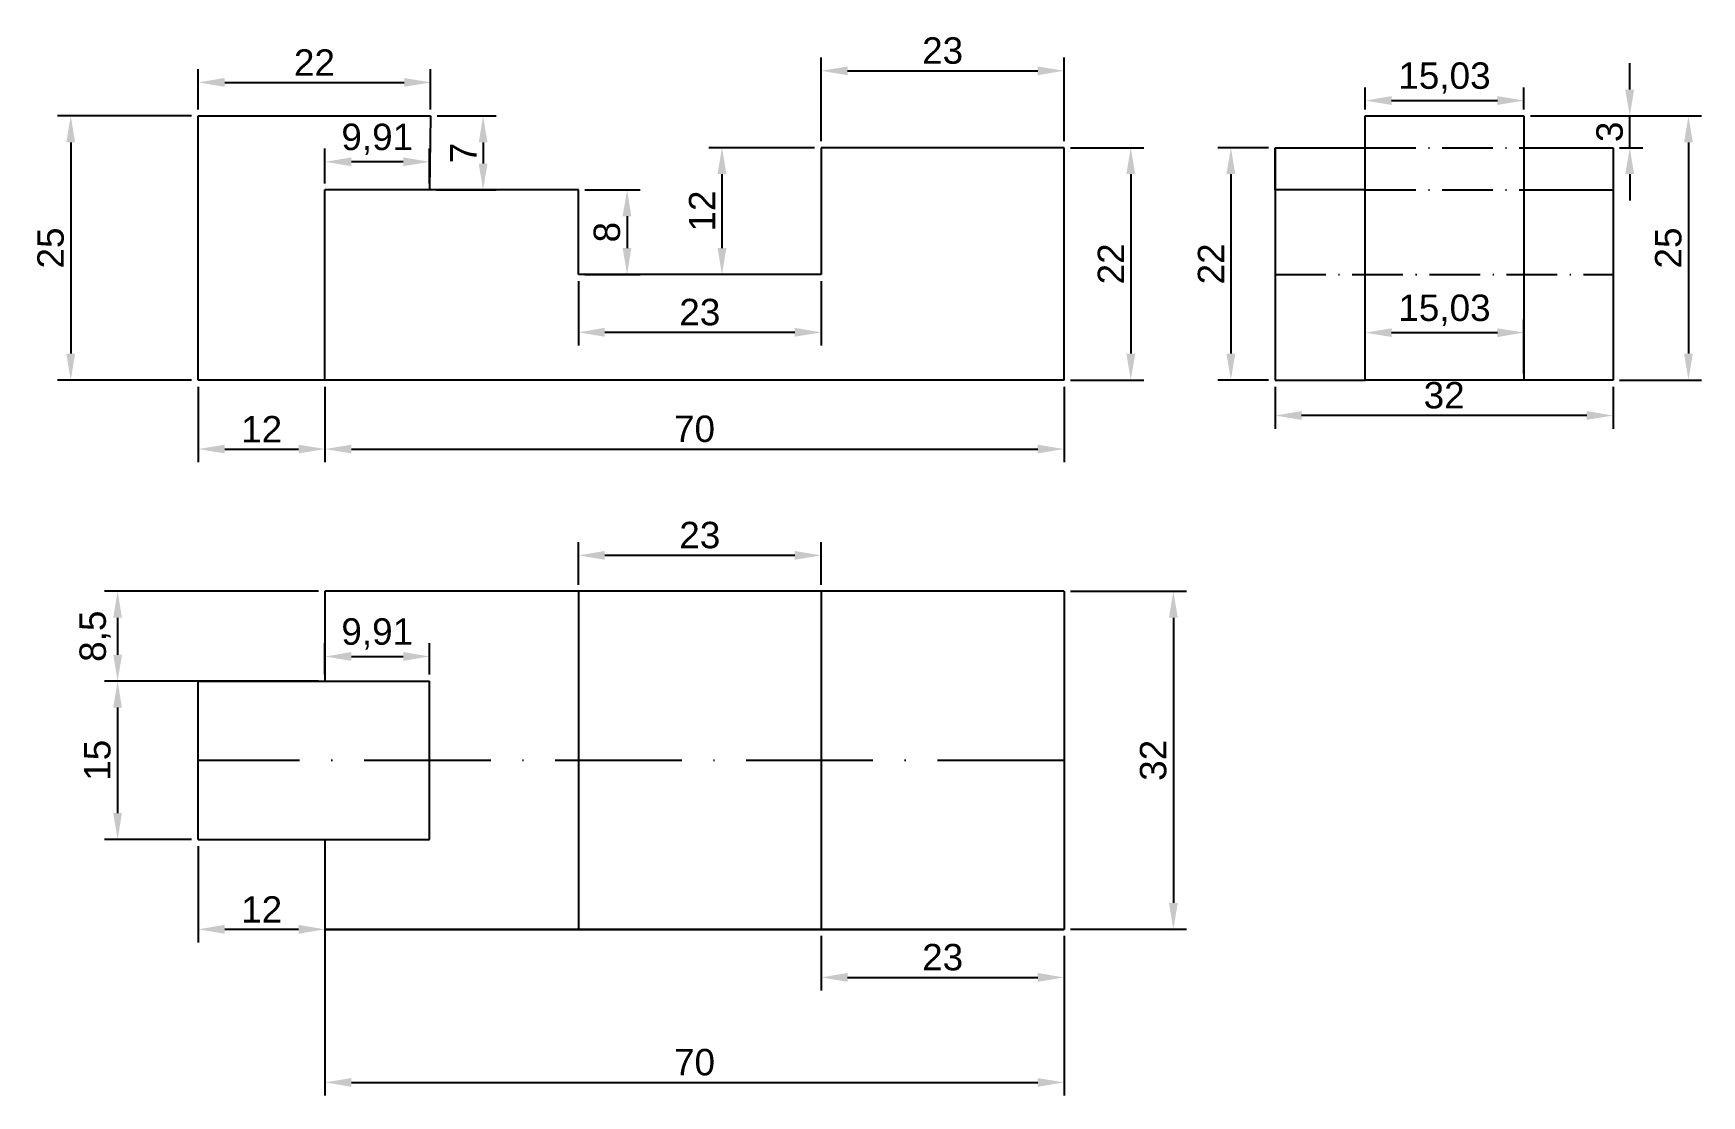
# Model space of a CAD drawing. Header units: millimetres. Extents: x 2231 to 2389, y 2084 to 2184.
import ezdxf

# ---------------------------------------------------------------- set-up
doc = ezdxf.new("R2010")
doc.units = ezdxf.units.MM
doc.linetypes.add('ACAD_ISO04W100', pattern=[30, 24, -3, 0, -3])
doc.linetypes.add('ACAD_ISO10W100', pattern=[18, 12, -3, 0, -3])
doc.layers.add('Cotas', color=5, linetype='Continuous')
doc.layers.add('Ocultas', color=7, linetype='ACAD_ISO04W100', transparency=0.45)
doc.layers.add('Trazos', color=7, linetype='Continuous', lineweight=30)
doc.styles.get("Standard").update_dxf_attribs({"font": 'arial.ttf'})
doc.dimstyles.new('ISO-25', dxfattribs={"dimtxt": 2.5, "dimasz": 2.5, "dimexe": 1.25, "dimexo": 0.625, "dimtad": 1, "dimtxsty": 'Standard', "dimcen": 2.5, "dimadec": 0, "dimazin": 0, "dimtfac": 1, "dimtmove": 0, "dimatfit": 3, "dimfxl": 1, "dimarcsym": 0})

# ---------------------------------------------------------------- blocks, each defined once
blk = doc.blocks.new('*D0')
at = {"layer": 'Cotas', "color": 0, "lineweight": -2, "transparency": 16777216}
for p, q in [((2246.27, 2176.52), (2233.57, 2176.52)), ((2234.82, 2174.02), (2234.82, 2154.02)), ((2246.27, 2151.52), (2233.57, 2151.52))]:
    blk.add_line(p, q, dxfattribs=at)
at = {"layer": 'Cotas', "color": 0, "transparency": 16777216}
for points in [[(2234.4, 2174.02), (2235.24, 2174.02), (2234.82, 2176.52)], [(2234.4, 2154.02), (2235.24, 2154.02), (2234.82, 2151.52)]]:
    blk.add_solid(points, dxfattribs=at)
at = {"layer": 'Defpoints', "color": 0, "transparency": 16777216}
for p in [(2246.9, 2176.52), (2234.82, 2151.52), (2246.9, 2151.52)]:
    blk.add_point(p, dxfattribs=at)
at = {"layer": 'Cotas', "color": 0, "transparency": 16777216, "insert": (2232.92, 2164.02), "char_height": 2.5, "attachment_point": 5, "rotation": 90}
blk.add_mtext('25', dxfattribs=at)
blk = doc.blocks.new('*D1')
at = {"layer": 'Cotas', "color": 0, "lineweight": -2, "transparency": 16777216}
for p, q in [((2329.52, 2173.52), (2336.47, 2173.52)), ((2335.22, 2171.02), (2335.22, 2154.02)), ((2329.52, 2151.52), (2336.47, 2151.52))]:
    blk.add_line(p, q, dxfattribs=at)
at = {"layer": 'Cotas', "color": 0, "transparency": 16777216}
for points in [[(2334.8, 2171.02), (2335.64, 2171.02), (2335.22, 2173.52)], [(2334.8, 2154.02), (2335.64, 2154.02), (2335.22, 2151.52)]]:
    blk.add_solid(points, dxfattribs=at)
at = {"layer": 'Defpoints', "color": 0, "transparency": 16777216}
for p in [(2328.9, 2173.52), (2328.9, 2151.52), (2335.22, 2151.52)]:
    blk.add_point(p, dxfattribs=at)
at = {"layer": 'Cotas', "color": 0, "transparency": 16777216, "insert": (2333.34, 2162.52), "char_height": 2.5, "attachment_point": 5, "rotation": 90}
blk.add_mtext('22', dxfattribs=at)
blk = doc.blocks.new('*D2')
at = {"layer": 'Cotas', "color": 0, "lineweight": -2, "transparency": 16777216}
for p, q in [((2305.27, 2173.52), (2295.25, 2173.52)), ((2296.5, 2171.02), (2296.5, 2164.02)), ((2305.27, 2161.52), (2295.25, 2161.52))]:
    blk.add_line(p, q, dxfattribs=at)
at = {"layer": 'Cotas', "color": 0, "transparency": 16777216}
for points in [[(2296.08, 2171.02), (2296.92, 2171.02), (2296.5, 2173.52)], [(2296.08, 2164.02), (2296.92, 2164.02), (2296.5, 2161.52)]]:
    blk.add_solid(points, dxfattribs=at)
at = {"layer": 'Defpoints', "color": 0, "transparency": 16777216}
for p in [(2305.9, 2173.52), (2296.5, 2161.52), (2305.9, 2161.52)]:
    blk.add_point(p, dxfattribs=at)
at = {"layer": 'Cotas', "color": 0, "transparency": 16777216, "insert": (2294.62, 2167.52), "char_height": 2.5, "attachment_point": 5, "rotation": 90}
blk.add_mtext('12', dxfattribs=at)
blk = doc.blocks.new('*D3')
at = {"layer": 'Cotas', "color": 0, "lineweight": -2, "transparency": 16777216}
for p, q in [((2283.52, 2169.52), (2288.76, 2169.52)), ((2287.51, 2167.02), (2287.51, 2164.02)), ((2283.52, 2161.52), (2288.76, 2161.52))]:
    blk.add_line(p, q, dxfattribs=at)
at = {"layer": 'Cotas', "color": 0, "transparency": 16777216}
for points in [[(2287.09, 2167.02), (2287.92, 2167.02), (2287.51, 2169.52)], [(2287.09, 2164.02), (2287.92, 2164.02), (2287.51, 2161.52)]]:
    blk.add_solid(points, dxfattribs=at)
at = {"layer": 'Defpoints', "color": 0, "transparency": 16777216}
for p in [(2282.9, 2169.52), (2282.9, 2161.52), (2287.51, 2161.52)]:
    blk.add_point(p, dxfattribs=at)
at = {"layer": 'Cotas', "color": 0, "transparency": 16777216, "insert": (2285.61, 2165.52), "char_height": 2.5, "attachment_point": 5, "rotation": 90}
blk.add_mtext('8', dxfattribs=at)
blk = doc.blocks.new('*D4')
at = {"layer": 'Cotas', "color": 0, "lineweight": -2, "transparency": 16777216}
for p, q in [((2269.52, 2176.52), (2275.12, 2176.52)), ((2273.87, 2174.02), (2273.87, 2172.02)), ((2269.44, 2169.52), (2275.12, 2169.52))]:
    blk.add_line(p, q, dxfattribs=at)
at = {"layer": 'Cotas', "color": 0, "transparency": 16777216}
for points in [[(2273.46, 2174.02), (2274.29, 2174.02), (2273.87, 2176.52)], [(2273.46, 2172.02), (2274.29, 2172.02), (2273.87, 2169.52)]]:
    blk.add_solid(points, dxfattribs=at)
at = {"layer": 'Defpoints', "color": 0, "transparency": 16777216}
for p in [(2268.9, 2176.52), (2268.81, 2169.52), (2273.87, 2169.52)]:
    blk.add_point(p, dxfattribs=at)
at = {"layer": 'Cotas', "color": 0, "transparency": 16777216, "insert": (2272, 2173.02), "char_height": 2.5, "attachment_point": 5, "rotation": 90}
blk.add_mtext('7', dxfattribs=at)
blk = doc.blocks.new('*D5')
at = {"layer": 'Cotas', "color": 0, "lineweight": -2, "transparency": 16777216}
for p, q in [((2246.9, 2150.89), (2246.9, 2143.74)), ((2258.9, 2150.89), (2258.9, 2143.74)), ((2249.4, 2144.99), (2256.4, 2144.99))]:
    blk.add_line(p, q, dxfattribs=at)
at = {"layer": 'Cotas', "color": 0, "transparency": 16777216}
for points in [[(2249.4, 2145.4), (2249.4, 2144.57), (2246.9, 2144.99)], [(2256.4, 2145.4), (2256.4, 2144.57), (2258.9, 2144.99)]]:
    blk.add_solid(points, dxfattribs=at)
at = {"layer": 'Defpoints', "color": 0, "transparency": 16777216}
for p in [(2246.9, 2151.52), (2258.9, 2151.52), (2258.9, 2144.99)]:
    blk.add_point(p, dxfattribs=at)
at = {"layer": 'Cotas', "color": 0, "transparency": 16777216, "insert": (2252.9, 2146.87), "char_height": 2.5, "attachment_point": 5}
blk.add_mtext('12', dxfattribs=at)
blk = doc.blocks.new('*D6')
at = {"layer": 'Cotas', "color": 0, "lineweight": -2, "transparency": 16777216}
for p, q in [((2258.9, 2150.89), (2258.9, 2143.74)), ((2328.9, 2150.89), (2328.9, 2143.74)), ((2261.4, 2144.99), (2326.4, 2144.99))]:
    blk.add_line(p, q, dxfattribs=at)
at = {"layer": 'Cotas', "color": 0, "transparency": 16777216}
for points in [[(2261.4, 2145.4), (2261.4, 2144.57), (2258.9, 2144.99)], [(2326.4, 2145.4), (2326.4, 2144.57), (2328.9, 2144.99)]]:
    blk.add_solid(points, dxfattribs=at)
at = {"layer": 'Defpoints', "color": 0, "transparency": 16777216}
for p in [(2258.9, 2151.52), (2328.9, 2151.52), (2328.9, 2144.99)]:
    blk.add_point(p, dxfattribs=at)
at = {"layer": 'Cotas', "color": 0, "transparency": 16777216, "insert": (2293.9, 2146.89), "char_height": 2.5, "attachment_point": 5}
blk.add_mtext('70', dxfattribs=at)
blk = doc.blocks.new('*D7')
at = {"layer": 'Cotas', "color": 0, "lineweight": -2, "transparency": 16777216}
for p, q in [((2258.9, 2170.14), (2258.9, 2173.43)), ((2268.81, 2170.14), (2268.81, 2173.43)), ((2266.31, 2172.18), (2261.4, 2172.18))]:
    blk.add_line(p, q, dxfattribs=at)
at = {"layer": 'Cotas', "color": 0, "transparency": 16777216}
for points in [[(2261.4, 2172.6), (2261.4, 2171.77), (2258.9, 2172.18)], [(2266.31, 2172.6), (2266.31, 2171.77), (2268.81, 2172.18)]]:
    blk.add_solid(points, dxfattribs=at)
at = {"layer": 'Defpoints', "color": 0, "transparency": 16777216}
for p in [(2258.9, 2172.18), (2258.9, 2169.52), (2268.81, 2169.52)]:
    blk.add_point(p, dxfattribs=at)
at = {"layer": 'Cotas', "color": 0, "transparency": 16777216, "insert": (2263.85, 2174.31), "char_height": 2.5, "attachment_point": 5}
blk.add_mtext('9,91', dxfattribs=at)
blk = doc.blocks.new('*D8')
at = {"layer": 'Cotas', "color": 0, "lineweight": -2, "transparency": 16777216}
for p, q in [((2246.9, 2177.14), (2246.9, 2180.95)), ((2268.9, 2177.14), (2268.9, 2180.95)), ((2249.4, 2179.7), (2266.4, 2179.7))]:
    blk.add_line(p, q, dxfattribs=at)
at = {"layer": 'Cotas', "color": 0, "transparency": 16777216}
for points in [[(2249.4, 2180.12), (2249.4, 2179.28), (2246.9, 2179.7)], [(2266.4, 2180.12), (2266.4, 2179.28), (2268.9, 2179.7)]]:
    blk.add_solid(points, dxfattribs=at)
at = {"layer": 'Defpoints', "color": 0, "transparency": 16777216}
for p in [(2268.9, 2179.7), (2246.9, 2176.52), (2268.9, 2176.52)]:
    blk.add_point(p, dxfattribs=at)
at = {"layer": 'Cotas', "color": 0, "transparency": 16777216, "insert": (2257.9, 2181.58), "char_height": 2.5, "attachment_point": 5}
blk.add_mtext('22', dxfattribs=at)
blk = doc.blocks.new('*D9')
at = {"layer": 'Cotas', "color": 0, "lineweight": -2, "transparency": 16777216}
for p, q in [((2305.9, 2174.14), (2305.9, 2182.05)), ((2308.4, 2180.8), (2326.4, 2180.8)), ((2328.9, 2174.14), (2328.9, 2182.05))]:
    blk.add_line(p, q, dxfattribs=at)
at = {"layer": 'Cotas', "color": 0, "transparency": 16777216}
for points in [[(2308.4, 2181.21), (2308.4, 2180.38), (2305.9, 2180.8)], [(2326.4, 2181.21), (2326.4, 2180.38), (2328.9, 2180.8)]]:
    blk.add_solid(points, dxfattribs=at)
at = {"layer": 'Defpoints', "color": 0, "transparency": 16777216}
for p in [(2328.9, 2180.8), (2305.9, 2173.52), (2328.9, 2173.52)]:
    blk.add_point(p, dxfattribs=at)
at = {"layer": 'Cotas', "color": 0, "transparency": 16777216, "insert": (2317.4, 2182.7), "char_height": 2.5, "attachment_point": 5}
blk.add_mtext('23', dxfattribs=at)
blk = doc.blocks.new('*D10')
at = {"layer": 'Cotas', "color": 0, "lineweight": -2, "transparency": 16777216}
for p, q in [((2282.9, 2160.89), (2282.9, 2154.79)), ((2305.9, 2160.89), (2305.9, 2154.79)), ((2285.4, 2156.04), (2303.4, 2156.04))]:
    blk.add_line(p, q, dxfattribs=at)
at = {"layer": 'Cotas', "color": 0, "transparency": 16777216}
for points in [[(2285.4, 2156.46), (2285.4, 2155.62), (2282.9, 2156.04)], [(2303.4, 2156.46), (2303.4, 2155.62), (2305.9, 2156.04)]]:
    blk.add_solid(points, dxfattribs=at)
at = {"layer": 'Defpoints', "color": 0, "transparency": 16777216}
for p in [(2282.9, 2161.52), (2305.9, 2161.52), (2305.9, 2156.04)]:
    blk.add_point(p, dxfattribs=at)
at = {"layer": 'Cotas', "color": 0, "transparency": 16777216, "insert": (2294.4, 2157.94), "char_height": 2.5, "attachment_point": 5}
blk.add_mtext('23', dxfattribs=at)
blk = doc.blocks.new('*D11')
at = {"layer": 'Cotas', "color": 0, "lineweight": -2, "transparency": 16777216}
for p, q in [((2348.27, 2173.52), (2343.45, 2173.52)), ((2344.7, 2171.02), (2344.7, 2154.02)), ((2348.27, 2151.52), (2343.45, 2151.52))]:
    blk.add_line(p, q, dxfattribs=at)
at = {"layer": 'Cotas', "color": 0, "transparency": 16777216}
for points in [[(2344.28, 2171.02), (2345.12, 2171.02), (2344.7, 2173.52)], [(2344.28, 2154.02), (2345.12, 2154.02), (2344.7, 2151.52)]]:
    blk.add_solid(points, dxfattribs=at)
at = {"layer": 'Defpoints', "color": 0, "transparency": 16777216}
for p in [(2348.9, 2173.52), (2344.7, 2151.52), (2348.9, 2151.52)]:
    blk.add_point(p, dxfattribs=at)
at = {"layer": 'Cotas', "color": 0, "transparency": 16777216, "insert": (2342.82, 2162.52), "char_height": 2.5, "attachment_point": 5, "rotation": 90}
blk.add_mtext('22', dxfattribs=at)
blk = doc.blocks.new('*D12')
at = {"layer": 'Cotas', "color": 0, "lineweight": -2, "transparency": 16777216}
for p, q in [((2357.42, 2177.14), (2357.42, 2179.23)), ((2372.45, 2177.14), (2372.45, 2179.23)), ((2359.92, 2177.98), (2369.95, 2177.98))]:
    blk.add_line(p, q, dxfattribs=at)
at = {"layer": 'Cotas', "color": 0, "transparency": 16777216}
for points in [[(2359.92, 2178.4), (2359.92, 2177.56), (2357.42, 2177.98)], [(2369.95, 2178.4), (2369.95, 2177.56), (2372.45, 2177.98)]]:
    blk.add_solid(points, dxfattribs=at)
at = {"layer": 'Defpoints', "color": 0, "transparency": 16777216}
for p in [(2372.45, 2177.98), (2357.42, 2176.52), (2372.45, 2176.52)]:
    blk.add_point(p, dxfattribs=at)
at = {"layer": 'Cotas', "color": 0, "transparency": 16777216, "insert": (2364.93, 2180.11), "char_height": 2.5, "attachment_point": 5}
blk.add_mtext('15,03', dxfattribs=at)
blk = doc.blocks.new('*D13')
at = {"layer": 'Cotas', "color": 0, "lineweight": -2, "transparency": 16777216}
for p, q in [((2373.07, 2176.52), (2389.29, 2176.52)), ((2388.04, 2174.02), (2388.04, 2154.02)), ((2381.52, 2151.52), (2389.29, 2151.52))]:
    blk.add_line(p, q, dxfattribs=at)
at = {"layer": 'Cotas', "color": 0, "transparency": 16777216}
for points in [[(2387.62, 2174.02), (2388.45, 2174.02), (2388.04, 2176.52)], [(2387.62, 2154.02), (2388.45, 2154.02), (2388.04, 2151.52)]]:
    blk.add_solid(points, dxfattribs=at)
at = {"layer": 'Defpoints', "color": 0, "transparency": 16777216}
for p in [(2372.45, 2176.52), (2380.9, 2151.52), (2388.04, 2151.52)]:
    blk.add_point(p, dxfattribs=at)
at = {"layer": 'Cotas', "color": 0, "transparency": 16777216, "insert": (2386.14, 2164.02), "char_height": 2.5, "attachment_point": 5, "rotation": 90}
blk.add_mtext('25', dxfattribs=at)
blk = doc.blocks.new('*D14')
at = {"layer": 'Cotas', "color": 0, "lineweight": -2, "transparency": 16777216}
for p, q in [((2382.48, 2179.02), (2382.48, 2181.52)), ((2373.07, 2176.52), (2383.73, 2176.52)), ((2382.48, 2173.52), (2382.48, 2176.52)), ((2381.52, 2173.52), (2383.73, 2173.52)), ((2382.48, 2171.02), (2382.48, 2168.52))]:
    blk.add_line(p, q, dxfattribs=at)
at = {"layer": 'Cotas', "color": 0, "transparency": 16777216}
for points in [[(2382.06, 2179.02), (2382.89, 2179.02), (2382.48, 2176.52)], [(2382.06, 2171.02), (2382.89, 2171.02), (2382.48, 2173.52)]]:
    blk.add_solid(points, dxfattribs=at)
at = {"layer": 'Defpoints', "color": 0, "transparency": 16777216}
for p in [(2372.45, 2176.52), (2382.48, 2176.52), (2380.9, 2173.52)]:
    blk.add_point(p, dxfattribs=at)
at = {"layer": 'Cotas', "color": 0, "transparency": 16777216, "insert": (2380.58, 2175.02), "char_height": 2.5, "attachment_point": 5, "rotation": 90}
blk.add_mtext('3', dxfattribs=at)
blk = doc.blocks.new('*D15')
at = {"layer": 'Cotas', "color": 0, "lineweight": -2, "transparency": 16777216}
for p, q in [((2348.9, 2150.89), (2348.9, 2146.91)), ((2380.9, 2150.89), (2380.9, 2146.91)), ((2378.4, 2148.16), (2351.4, 2148.16))]:
    blk.add_line(p, q, dxfattribs=at)
at = {"layer": 'Cotas', "color": 0, "transparency": 16777216}
for points in [[(2351.4, 2148.58), (2351.4, 2147.75), (2348.9, 2148.16)], [(2378.4, 2148.58), (2378.4, 2147.75), (2380.9, 2148.16)]]:
    blk.add_solid(points, dxfattribs=at)
at = {"layer": 'Defpoints', "color": 0, "transparency": 16777216}
for p in [(2348.9, 2151.52), (2380.9, 2151.52), (2348.9, 2148.16)]:
    blk.add_point(p, dxfattribs=at)
at = {"layer": 'Cotas', "color": 0, "transparency": 16777216, "insert": (2364.9, 2150.07), "char_height": 2.5, "attachment_point": 5}
blk.add_mtext('32', dxfattribs=at)
blk = doc.blocks.new('*D16')
at = {"layer": 'Cotas', "color": 0, "lineweight": -2, "transparency": 16777216}
for p, q in [((2357.42, 2152.14), (2357.42, 2157.26)), ((2372.45, 2152.14), (2372.45, 2157.26)), ((2359.92, 2156.01), (2369.95, 2156.01))]:
    blk.add_line(p, q, dxfattribs=at)
at = {"layer": 'Cotas', "color": 0, "transparency": 16777216}
for points in [[(2359.92, 2156.42), (2359.92, 2155.59), (2357.42, 2156.01)], [(2369.95, 2156.42), (2369.95, 2155.59), (2372.45, 2156.01)]]:
    blk.add_solid(points, dxfattribs=at)
at = {"layer": 'Defpoints', "color": 0, "transparency": 16777216}
for p in [(2372.45, 2156.01), (2357.42, 2151.52), (2372.45, 2151.52)]:
    blk.add_point(p, dxfattribs=at)
at = {"layer": 'Cotas', "color": 0, "transparency": 16777216, "insert": (2364.93, 2158.13), "char_height": 2.5, "attachment_point": 5}
blk.add_mtext('15,03', dxfattribs=at)
blk = doc.blocks.new('*D17')
at = {"layer": 'Cotas', "color": 0, "lineweight": -2, "transparency": 16777216}
for p, q in [((2246.27, 2123.02), (2238.01, 2123.02)), ((2239.26, 2120.52), (2239.26, 2110.52)), ((2246.27, 2108.02), (2238.01, 2108.02))]:
    blk.add_line(p, q, dxfattribs=at)
at = {"layer": 'Cotas', "color": 0, "transparency": 16777216}
for points in [[(2238.84, 2120.52), (2239.67, 2120.52), (2239.26, 2123.02)], [(2238.84, 2110.52), (2239.67, 2110.52), (2239.26, 2108.02)]]:
    blk.add_solid(points, dxfattribs=at)
at = {"layer": 'Defpoints', "color": 0, "transparency": 16777216}
for p in [(2246.9, 2123.02), (2239.26, 2108.02), (2246.9, 2108.02)]:
    blk.add_point(p, dxfattribs=at)
at = {"layer": 'Cotas', "color": 0, "transparency": 16777216, "insert": (2237.35, 2115.52), "char_height": 2.5, "attachment_point": 5, "rotation": 90}
blk.add_mtext('15', dxfattribs=at)
blk = doc.blocks.new('*D18')
at = {"layer": 'Cotas', "color": 0, "lineweight": -2, "transparency": 16777216}
for p, q in [((2246.9, 2107.39), (2246.9, 2098.27)), ((2258.9, 2107.39), (2258.9, 2098.27)), ((2249.4, 2099.52), (2256.4, 2099.52))]:
    blk.add_line(p, q, dxfattribs=at)
at = {"layer": 'Cotas', "color": 0, "transparency": 16777216}
for points in [[(2249.4, 2099.94), (2249.4, 2099.1), (2246.9, 2099.52)], [(2256.4, 2099.94), (2256.4, 2099.1), (2258.9, 2099.52)]]:
    blk.add_solid(points, dxfattribs=at)
at = {"layer": 'Defpoints', "color": 0, "transparency": 16777216}
for p in [(2246.9, 2108.02), (2258.9, 2108.02), (2258.9, 2099.52)]:
    blk.add_point(p, dxfattribs=at)
at = {"layer": 'Cotas', "color": 0, "transparency": 16777216, "insert": (2252.9, 2101.4), "char_height": 2.5, "attachment_point": 5}
blk.add_mtext('12', dxfattribs=at)
blk = doc.blocks.new('*D19')
at = {"layer": 'Cotas', "color": 0, "lineweight": -2, "transparency": 16777216}
for p, q in [((2258.27, 2131.52), (2238.01, 2131.52)), ((2239.26, 2129.02), (2239.26, 2125.52)), ((2258.27, 2123.02), (2238.01, 2123.02))]:
    blk.add_line(p, q, dxfattribs=at)
at = {"layer": 'Cotas', "color": 0, "transparency": 16777216}
for points in [[(2238.84, 2129.02), (2239.67, 2129.02), (2239.26, 2131.52)], [(2238.84, 2125.52), (2239.67, 2125.52), (2239.26, 2123.02)]]:
    blk.add_solid(points, dxfattribs=at)
at = {"layer": 'Defpoints', "color": 0, "transparency": 16777216}
for p in [(2258.9, 2131.52), (2239.26, 2123.02), (2258.9, 2123.02)]:
    blk.add_point(p, dxfattribs=at)
at = {"layer": 'Cotas', "color": 0, "transparency": 16777216, "insert": (2237.13, 2127.27), "char_height": 2.5, "attachment_point": 5, "rotation": 90}
blk.add_mtext('8,5', dxfattribs=at)
blk = doc.blocks.new('*D20')
at = {"layer": 'Cotas', "color": 0, "lineweight": -2, "transparency": 16777216}
for p, q in [((2258.9, 2098.89), (2258.9, 2083.78)), ((2328.9, 2098.89), (2328.9, 2083.78)), ((2261.4, 2085.03), (2326.4, 2085.03))]:
    blk.add_line(p, q, dxfattribs=at)
at = {"layer": 'Cotas', "color": 0, "transparency": 16777216}
for points in [[(2261.4, 2085.44), (2261.4, 2084.61), (2258.9, 2085.03)], [(2326.4, 2085.44), (2326.4, 2084.61), (2328.9, 2085.03)]]:
    blk.add_solid(points, dxfattribs=at)
at = {"layer": 'Defpoints', "color": 0, "transparency": 16777216}
for p in [(2258.9, 2099.52), (2328.9, 2099.52), (2328.9, 2085.03)]:
    blk.add_point(p, dxfattribs=at)
at = {"layer": 'Cotas', "color": 0, "transparency": 16777216, "insert": (2293.9, 2086.93), "char_height": 2.5, "attachment_point": 5}
blk.add_mtext('70', dxfattribs=at)
blk = doc.blocks.new('*D21')
at = {"layer": 'Cotas', "color": 0, "lineweight": -2, "transparency": 16777216}
for p, q in [((2282.9, 2132.14), (2282.9, 2136.17)), ((2303.4, 2134.92), (2285.4, 2134.92)), ((2305.9, 2132.14), (2305.9, 2136.17))]:
    blk.add_line(p, q, dxfattribs=at)
at = {"layer": 'Cotas', "color": 0, "transparency": 16777216}
for points in [[(2285.4, 2135.34), (2285.4, 2134.51), (2282.9, 2134.92)], [(2303.4, 2135.34), (2303.4, 2134.51), (2305.9, 2134.92)]]:
    blk.add_solid(points, dxfattribs=at)
at = {"layer": 'Defpoints', "color": 0, "transparency": 16777216}
for p in [(2282.9, 2134.92), (2282.9, 2131.52), (2305.9, 2131.52)]:
    blk.add_point(p, dxfattribs=at)
at = {"layer": 'Cotas', "color": 0, "transparency": 16777216, "insert": (2294.4, 2136.83), "char_height": 2.5, "attachment_point": 5}
blk.add_mtext('23', dxfattribs=at)
blk = doc.blocks.new('*D22')
at = {"layer": 'Cotas', "color": 0, "lineweight": -2, "transparency": 16777216}
for p, q in [((2305.9, 2098.89), (2305.9, 2093.72)), ((2328.9, 2098.89), (2328.9, 2093.72)), ((2308.4, 2094.97), (2326.4, 2094.97))]:
    blk.add_line(p, q, dxfattribs=at)
at = {"layer": 'Cotas', "color": 0, "transparency": 16777216}
for points in [[(2308.4, 2095.39), (2308.4, 2094.55), (2305.9, 2094.97)], [(2326.4, 2095.39), (2326.4, 2094.55), (2328.9, 2094.97)]]:
    blk.add_solid(points, dxfattribs=at)
at = {"layer": 'Defpoints', "color": 0, "transparency": 16777216}
for p in [(2305.9, 2099.52), (2328.9, 2099.52), (2328.9, 2094.97)]:
    blk.add_point(p, dxfattribs=at)
at = {"layer": 'Cotas', "color": 0, "transparency": 16777216, "insert": (2317.4, 2096.87), "char_height": 2.5, "attachment_point": 5}
blk.add_mtext('23', dxfattribs=at)
blk = doc.blocks.new('*D23')
at = {"layer": 'Cotas', "color": 0, "lineweight": -2, "transparency": 16777216}
for p, q in [((2258.9, 2123.64), (2258.9, 2126.6)), ((2261.4, 2125.35), (2266.31, 2125.35)), ((2268.81, 2123.64), (2268.81, 2126.6))]:
    blk.add_line(p, q, dxfattribs=at)
at = {"layer": 'Cotas', "color": 0, "transparency": 16777216}
for points in [[(2261.4, 2125.77), (2261.4, 2124.94), (2258.9, 2125.35)], [(2266.31, 2125.77), (2266.31, 2124.94), (2268.81, 2125.35)]]:
    blk.add_solid(points, dxfattribs=at)
at = {"layer": 'Defpoints', "color": 0, "transparency": 16777216}
for p in [(2268.81, 2125.35), (2258.9, 2123.02), (2268.81, 2123.02)]:
    blk.add_point(p, dxfattribs=at)
at = {"layer": 'Cotas', "color": 0, "transparency": 16777216, "insert": (2263.85, 2127.48), "char_height": 2.5, "attachment_point": 5}
blk.add_mtext('9,91', dxfattribs=at)
blk = doc.blocks.new('*D24')
at = {"layer": 'Cotas', "color": 0, "lineweight": -2, "transparency": 16777216}
for p, q in [((2329.52, 2131.52), (2340.5, 2131.52)), ((2339.25, 2129.02), (2339.25, 2102.02)), ((2329.52, 2099.52), (2340.5, 2099.52))]:
    blk.add_line(p, q, dxfattribs=at)
at = {"layer": 'Cotas', "color": 0, "transparency": 16777216}
for points in [[(2338.83, 2129.02), (2339.67, 2129.02), (2339.25, 2131.52)], [(2338.83, 2102.02), (2339.67, 2102.02), (2339.25, 2099.52)]]:
    blk.add_solid(points, dxfattribs=at)
at = {"layer": 'Defpoints', "color": 0, "transparency": 16777216}
for p in [(2328.9, 2131.52), (2328.9, 2099.52), (2339.25, 2099.52)]:
    blk.add_point(p, dxfattribs=at)
at = {"layer": 'Cotas', "color": 0, "transparency": 16777216, "insert": (2337.35, 2115.52), "char_height": 2.5, "attachment_point": 5, "rotation": 90}
blk.add_mtext('32', dxfattribs=at)

msp = doc.modelspace()

# ---------------------------------------------------------------- linework, layer by layer
for p, q in [((2246.898, 2151.519), (2246.898, 2176.519)), ((2328.898, 2173.519), (2305.898, 2173.519)), ((2305.898, 2173.519), (2305.898, 2161.519)), ((2328.898, 2151.519), (2328.898, 2173.519)), ((2258.898, 2151.519), (2258.898, 2169.519)), ((2268.811, 2169.519), (2258.898, 2169.519)), ((2282.898, 2169.519), (2268.811, 2169.519)), ((2282.898, 2161.519), (2282.898, 2169.519)), ((2305.898, 2161.519), (2282.898, 2161.519)), ((2258.898, 2151.519), (2246.898, 2151.519)), ((2328.898, 2151.519), (2258.898, 2151.519)), ((2328.898, 2131.519), (2328.898, 2099.519))]:
    msp.add_line(p, q)
at = {"linetype": 'Continuous'}
for p, q in [((2357.416, 2151.519), (2357.416, 2176.519)), ((2357.416, 2176.519), (2372.447, 2176.519)), ((2372.447, 2176.519), (2372.447, 2151.519)), ((2348.898, 2173.519), (2357.416, 2173.519)), ((2372.447, 2173.519), (2380.898, 2173.519)), ((2380.898, 2173.519), (2380.898, 2169.519)), ((2357.416, 2169.519), (2348.898, 2169.519)), ((2348.898, 2169.519), (2348.898, 2151.519)), ((2372.447, 2169.519), (2380.898, 2169.519)), ((2380.898, 2169.519), (2380.898, 2151.519)), ((2348.898, 2151.519), (2357.416, 2151.519)), ((2372.447, 2151.519), (2357.416, 2151.519)), ((2380.898, 2151.519), (2372.447, 2151.519)), ((2282.898, 2131.519), (2258.898, 2131.519)), ((2258.898, 2131.519), (2258.898, 2123.019)), ((2305.898, 2131.519), (2282.898, 2131.519)), ((2328.898, 2131.519), (2305.898, 2131.519)), ((2246.898, 2123.019), (2258.898, 2123.019)), ((2246.898, 2108.019), (2246.898, 2123.019)), ((2258.898, 2123.019), (2268.811, 2123.019)), ((2246.898, 2108.019), (2258.898, 2108.019)), ((2258.898, 2108.019), (2258.898, 2099.519)), ((2258.898, 2108.019), (2268.811, 2108.019)), ((2258.898, 2099.519), (2282.898, 2099.519)), ((2282.898, 2099.519), (2305.898, 2099.519)), ((2305.898, 2099.519), (2328.898, 2099.519))]:
    msp.add_line(p, q, dxfattribs=at)
at = {"layer": 'Ocultas'}
for p, q in [((2246.898, 2176.519), (2268.898, 2176.519)), ((2268.898, 2176.519), (2268.811, 2169.519))]:
    msp.add_line(p, q, dxfattribs=at)
at = {"layer": 'Ocultas', "linetype": 'ACAD_ISO10W100', "ltscale": 0.4}
for p, q in [((2357.416, 2173.519), (2372.447, 2173.519)), ((2357.416, 2169.519), (2372.447, 2169.519)), ((2348.898, 2161.519), (2380.898, 2161.519))]:
    msp.add_line(p, q, dxfattribs=at)
at = {"layer": 'Ocultas', "linetype": 'Continuous'}
for p, q in [((2282.898, 2131.519), (2282.898, 2099.519)), ((2305.898, 2131.519), (2305.898, 2099.519)), ((2268.811, 2108.019), (2268.811, 2123.019))]:
    msp.add_line(p, q, dxfattribs=at)
at = {"layer": 'Ocultas', "linetype": 'ACAD_ISO10W100'}
msp.add_line((2328.898, 2115.519), (2246.898, 2115.519), dxfattribs=at)
at = {"layer": 'Trazos', "linetype": 'Continuous'}
msp.add_line((2348.898, 2169.519), (2348.898, 2173.519), dxfattribs=at)
at = {"layer": 'Trazos'}
msp.add_line((2328.898, 2099.519), (2258.898, 2099.519), dxfattribs=at)

# ---------------------------------------------------------------- dimensions: what is measured, and where the dimension line sits
at = {"layer": 'Cotas'}
for base, p1, p2, picture, middle in [((2328.898, 2180.797), (2305.898, 2173.519), (2328.898, 2173.519), '*D9', (2317.398, 2182.7)), ((2268.898, 2179.701), (2246.898, 2176.519), (2268.898, 2176.519), '*D8', (2257.898, 2181.582)), ((2372.447, 2177.981), (2357.416, 2176.519), (2372.447, 2176.519), '*D12', (2364.932, 2180.108)), ((2258.898, 2172.184), (2268.811, 2169.519), (2258.898, 2169.519), '*D7', (2263.855, 2174.311)), ((2305.898, 2156.039), (2282.898, 2161.519), (2305.898, 2161.519), '*D10', (2294.398, 2157.942)), ((2372.447, 2156.007), (2357.416, 2151.519), (2372.447, 2151.519), '*D16', (2364.932, 2158.135)), ((2258.898, 2144.987), (2246.898, 2151.519), (2258.898, 2151.519), '*D5', (2252.898, 2146.867)), ((2328.898, 2144.987), (2258.898, 2151.519), (2328.898, 2151.519), '*D6', (2293.898, 2146.888)), ((2348.898, 2148.163), (2380.898, 2151.519), (2348.898, 2151.519), '*D15', (2364.898, 2150.065)), ((2282.898, 2134.925), (2305.898, 2131.519), (2282.898, 2131.519), '*D21', (2294.398, 2136.827)), ((2268.811, 2125.354), (2258.898, 2123.019), (2268.811, 2123.019), '*D23', (2263.855, 2127.481)), ((2258.898, 2099.519), (2246.898, 2108.019), (2258.898, 2108.019), '*D18', (2252.898, 2101.399)), ((2328.898, 2085.027), (2258.898, 2099.519), (2328.898, 2099.519), '*D20', (2293.898, 2086.929)), ((2328.898, 2094.97), (2305.898, 2099.519), (2328.898, 2099.519), '*D22', (2317.398, 2096.872))]:
    dim = msp.add_linear_dim(base=base, p1=p1, p2=p2, dimstyle='ISO-25', dxfattribs=at)
    dim.commit()
    dim.dimension.update_dxf_attribs({"geometry": picture, "text_midpoint": middle})
for base, p1, p2, picture, middle in [((2382.478, 2176.519), (2380.898, 2173.519), (2372.447, 2176.519), '*D14', (2380.576, 2175.019)), ((2234.82, 2151.519), (2246.898, 2176.519), (2246.898, 2151.519), '*D0', (2232.919, 2164.019)), ((2273.872, 2169.519), (2268.898, 2176.519), (2268.811, 2169.519), '*D4', (2271.997, 2173.019)), ((2388.037, 2151.519), (2372.447, 2176.519), (2380.898, 2151.519), '*D13', (2386.136, 2164.019)), ((2296.5, 2161.519), (2305.898, 2173.519), (2305.898, 2161.519), '*D2', (2294.62, 2167.519)), ((2335.22, 2151.519), (2328.898, 2173.519), (2328.898, 2151.519), '*D1', (2333.339, 2162.519)), ((2344.7, 2151.519), (2348.898, 2173.519), (2348.898, 2151.519), '*D11', (2342.819, 2162.519)), ((2287.507, 2161.519), (2282.898, 2169.519), (2282.898, 2161.519), '*D3', (2285.605, 2165.519)), ((2239.256, 2123.019), (2258.898, 2131.519), (2258.898, 2123.019), '*D19', (2237.129, 2127.269)), ((2339.249, 2099.519), (2328.898, 2131.519), (2328.898, 2099.519), '*D24', (2337.347, 2115.519)), ((2239.256, 2108.019), (2246.898, 2123.019), (2246.898, 2108.019), '*D17', (2237.355, 2115.519))]:
    dim = msp.add_linear_dim(base=base, p1=p1, p2=p2, angle=90, dimstyle='ISO-25', dxfattribs=at)
    dim.commit()
    dim.dimension.update_dxf_attribs({"geometry": picture, "text_midpoint": middle})

doc.saveas('drawing.dxf')
